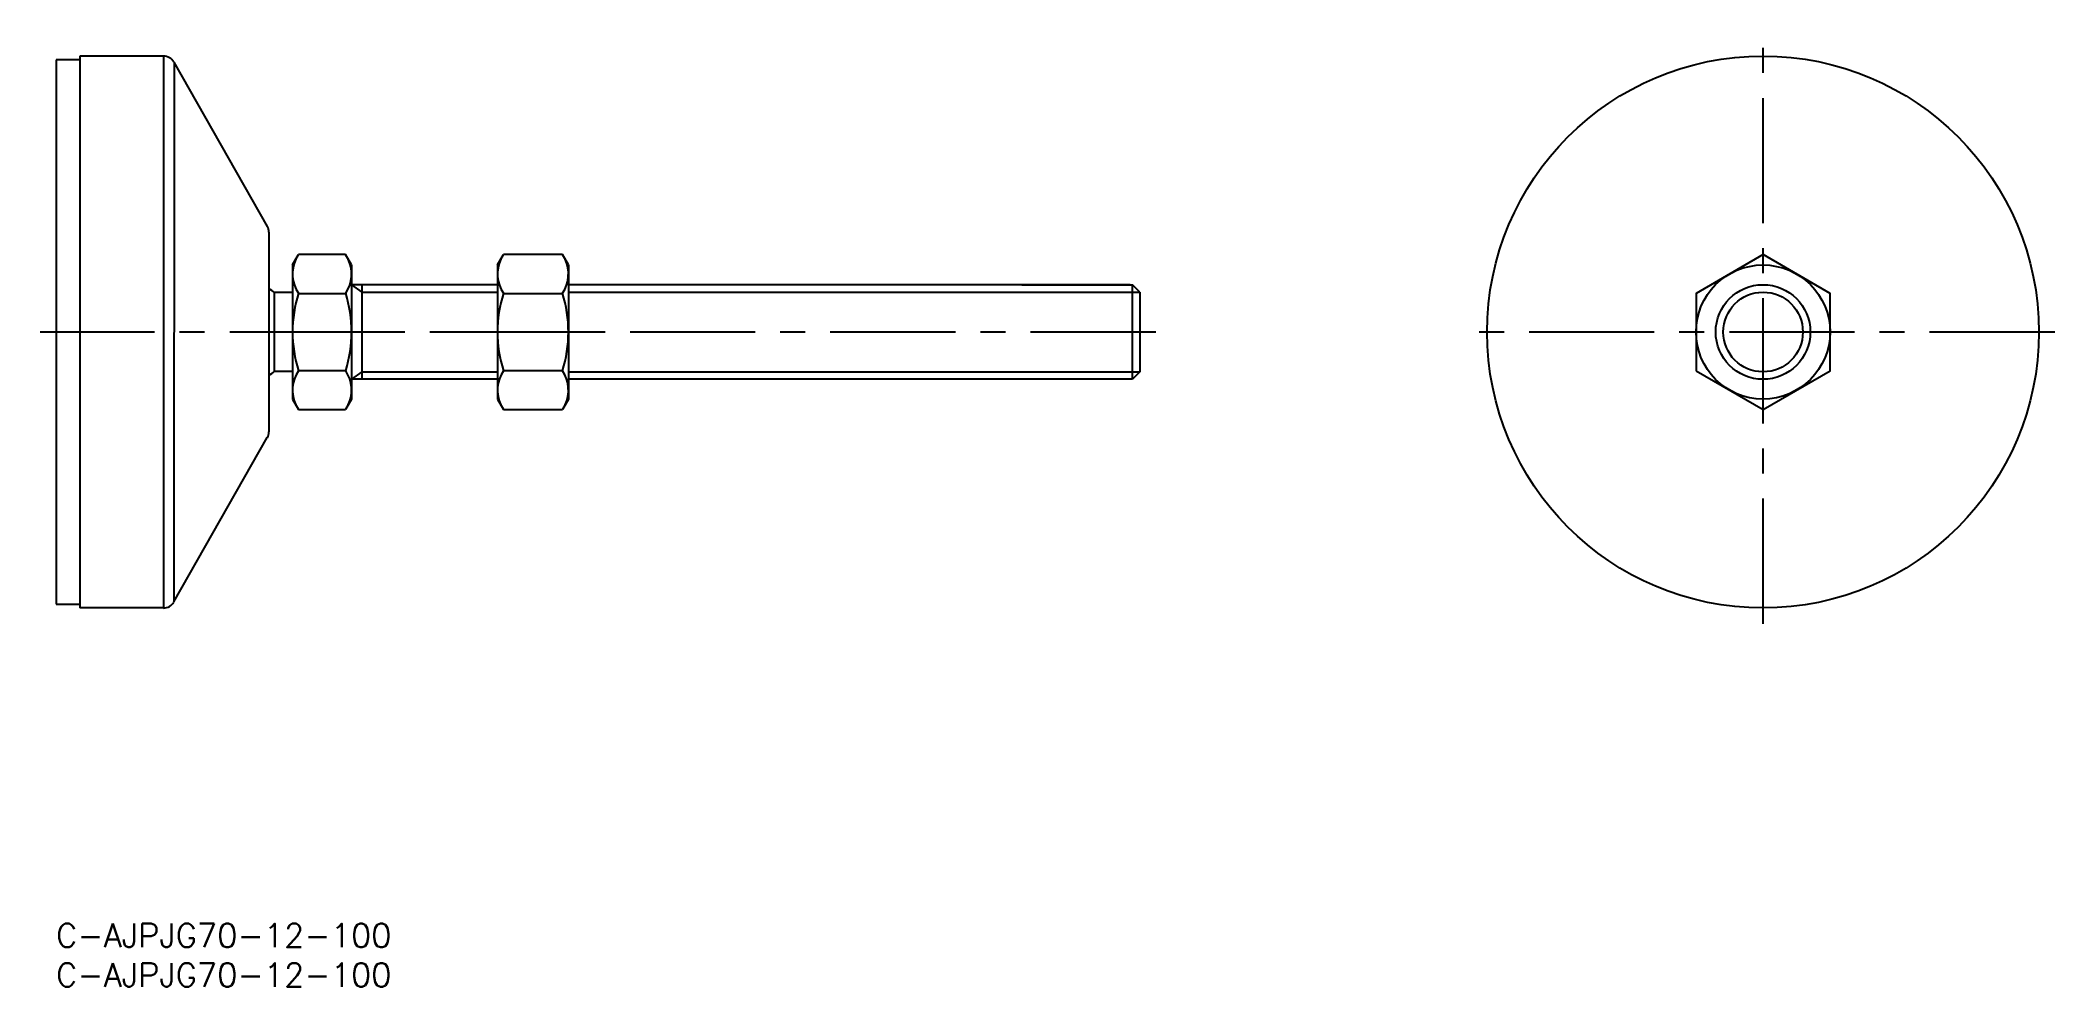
# Model space of a CAD drawing. Extents: x -2 to 254, y -8 to 112.
import ezdxf

# ---------------------------------------------------------------- set-up
doc = ezdxf.new("R2010")
doc.units = 0
doc.header["$LTSCALE"] = 0.5
doc.linetypes.add('CENTER', pattern=[50.8, 31.75, -6.35, 6.35, -6.35])
doc.layers.get('0').update_dxf_attribs({"linetype": 'CONTINUOUS'})
doc.layers.add('CENTER', color=1, linetype='CENTER')
doc.layers.add('後で消してね', color=7, linetype='CONTINUOUS')
doc.styles.get("Standard").update_dxf_attribs({"font": 'txt.shx', "height": 3, "bigfont": 'bigfont.shx'})

# ---------------------------------------------------------------- blocks, each defined once
blk = doc.blocks.new('*U12')
at = {"color": 7, "linetype": 'CONTINUOUS'}
blk.add_text('C-AJPJG70-12-100', height=3, dxfattribs=at).set_placement((0, -3))
blk = doc.blocks.new('*U13')
at = {"color": 7, "linetype": 'CONTINUOUS'}
blk.add_text('C-AJPJG70-12-100', height=3, dxfattribs=at).set_placement((0, -8))

msp = doc.modelspace()

# ---------------------------------------------------------------- linework, layer by layer
at = {"color": 7, "linetype": 'CONTINUOUS'}
for p, q in [((3, 110.03), (3, 40.03)), ((13.64, 110.02), (3, 110.03)), ((13.63, 110.02), (13.64, 40.03)), ((3, 109.53), (0, 109.53)), ((0, 109.53), (0, 40.53)), ((14.94, 109.26), (26.8, 88.42)), ((14.99, 109.18), (14.94, 40.79)), ((27, 87.68), (27, 62.37)), ((30, 83.53), (30.76, 84.84)), ((36.74, 84.84), (30.76, 84.84)), ((37.5, 83.53), (36.74, 84.84)), ((56, 83.53), (56.76, 84.84)), ((64.24, 84.84), (56.76, 84.84)), ((65, 83.53), (64.24, 84.84)), ((30, 83.53), (30, 66.53)), ((37.5, 83.53), (37.5, 66.53)), ((56, 83.53), (56, 66.53)), ((65, 83.53), (65, 66.53)), ((30, 80.03), (27.69, 80.03)), ((27.69, 80.03), (27.69, 70.03)), ((30.76, 79.93), (36.74, 79.93)), ((56, 81.03), (37.5, 81.03)), ((38.81, 81.03), (38.81, 69.03)), ((56.76, 79.93), (64.24, 79.93)), ((136.25, 81.03), (65, 81.03)), ((122.5, 81.03), (136.55, 81.03)), ((136.55, 69.03), (136.55, 81.03)), ((137.5, 80.08), (136.55, 81.03)), ((137.5, 80.08), (137.5, 69.97)), ((30, 70.03), (27.69, 70.03)), ((36.74, 70.12), (30.76, 70.12)), ((56, 69.03), (37.5, 69.03)), ((64.24, 70.12), (56.76, 70.12)), ((136.55, 69.03), (65, 69.03)), ((137.5, 69.97), (136.55, 69.03)), ((30, 66.53), (30.76, 65.21)), ((37.5, 66.53), (36.74, 65.21)), ((56, 66.53), (56.76, 65.21)), ((65, 66.53), (64.24, 65.21)), ((30.76, 65.21), (36.74, 65.21)), ((56.76, 65.21), (64.24, 65.21)), ((14.94, 40.79), (26.8, 61.63)), ((0, 40.53), (3, 40.53)), ((13.64, 40.03), (3, 40.03))]:
    msp.add_line(p, q, dxfattribs=at)
at = {"color": 3, "linetype": 'CONTINUOUS'}
for p, q in [((37.5, 81.03), (38.81, 80.08)), ((38.81, 80.08), (56, 80.08)), ((65, 80.08), (137.5, 80.08)), ((38.81, 69.97), (37.5, 69.03)), ((38.81, 69.97), (56, 69.97)), ((65, 69.97), (137.5, 69.97))]:
    msp.add_line(p, q, dxfattribs=at)
at = {"color": 7, "linetype": 'CONTINUOUS'}
msp.add_lwpolyline([(208.05, 70.12), (216.55, 65.21), (225.05, 70.12), (225.05, 79.93), (216.55, 84.84), (208.05, 79.93)], close=True, dxfattribs=at)
for radius in [35, 8.5, 6]:
    msp.add_circle((216.55, 75.03), radius, dxfattribs=at)
at = {"color": 3, "linetype": 'CONTINUOUS'}
msp.add_circle((216.55, 75.03), 5.05, dxfattribs=at)
at = {"color": 7, "linetype": 'CONTINUOUS'}
for centre, radius, start, end in [((13.63, 108.52), 1.5, 29.6487, 89.989), ((25.5, 87.68), 1.5, 0, 29.6487), ((34.34, 82.39), 4.34, 154.3842, 214.3842), ((33.16, 82.39), 4.34, 325.6158, 25.6158), ((60.34, 82.39), 4.34, 154.3842, 214.3842), ((60.66, 82.39), 4.34, 325.6158, 25.6158), ((23.44, 75.03), 6.56, 49.6324, 57.1217), ((46.24, 75.03), 16.24, 162.412, 197.588), ((21.26, 75.03), 16.24, 342.412, 17.588), ((72.24, 75.03), 16.24, 162.412, 197.588), ((48.76, 75.03), 16.24, 342.412, 17.588), ((23.44, 75.03), 6.56, 302.8783, 310.3676), ((34.34, 67.66), 4.34, 145.6158, 205.6158), ((33.16, 67.66), 4.34, 334.3842, 34.3842), ((60.34, 67.66), 4.34, 145.6158, 205.6158), ((60.66, 67.66), 4.34, 334.3842, 34.3842), ((25.5, 62.37), 1.5, 330.3513, 0), ((13.63, 41.53), 1.51, 270.2422, 330.2666)]:
    msp.add_arc(centre, radius, start, end, dxfattribs=at)
at = {"layer": 'CENTER', "color": 1, "linetype": 'CENTER'}
for p, q in [((216.55, 38.03), (216.55, 112.03)), ((139.5, 75.03), (-2, 75.03)), ((41.75, 75.03), (25.75, 75.03)), ((68.5, 75.03), (52.5, 75.03)), ((253.55, 75.03), (179.55, 75.03))]:
    msp.add_line(p, q, dxfattribs=at)

# ---------------------------------------------------------------- block references
at = {"layer": '後で消してね', "color": 7, "linetype": 'CONTINUOUS'}
for name in ['*U12', '*U13']:
    msp.add_blockref(name, (0, 0), dxfattribs=at)

doc.saveas('drawing.dxf')
